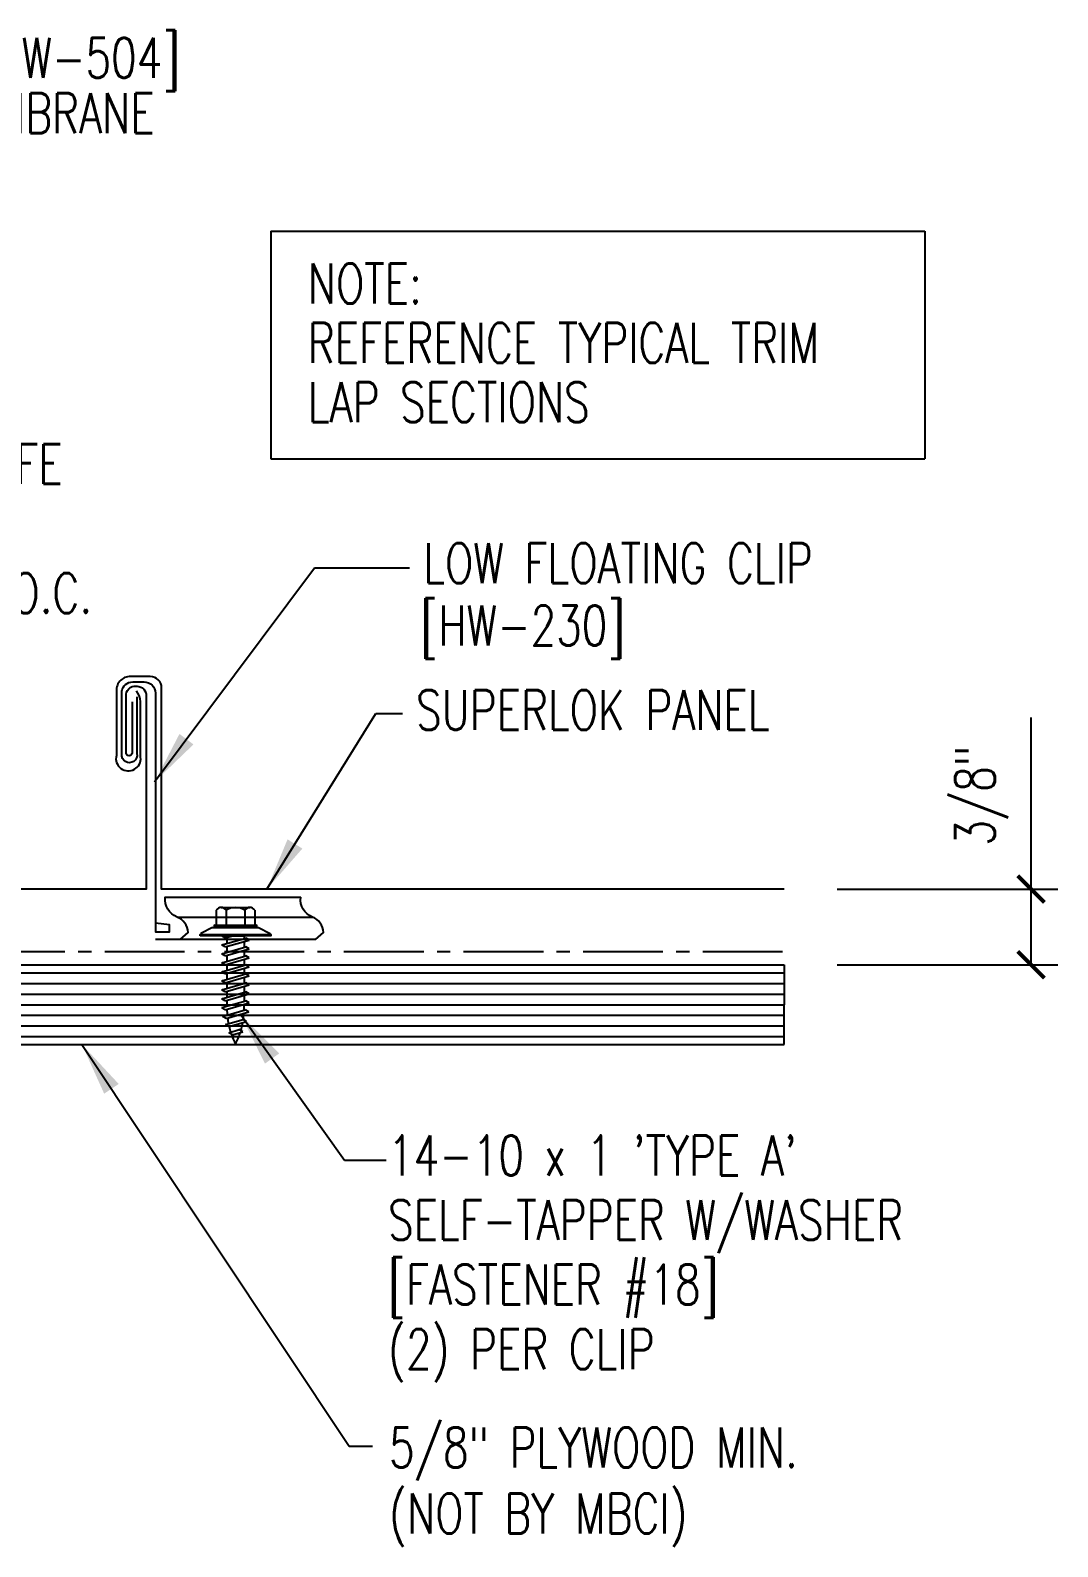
# Model space of a CAD drawing. Header units: inches. Extents: x 2.9 to 43.4, y 16.9 to 36.4.
# Drawn here: x 33.77 to 43.44, y 19.68 to 33.95 of the extents above; entities that cross this region are included whole.
import ezdxf

# ---------------------------------------------------------------- set-up
doc = ezdxf.new("R2010")
doc.units = ezdxf.units.IN
doc.header["$MEASUREMENT"] = 0
doc.linetypes.add('CENTER2', pattern=[1.125, 0.75, -0.125, 0.125, -0.125])
for name, color, linetype in [('BARRIER', 253, 'CENTER2'), ('clip', 5, 'Continuous'), ('DIM', 2, 'Continuous'), ('FASTENER', 9, 'Continuous'), ('PANEL', 11, 'Continuous'), ('TEXT', 2, 'Continuous'), ('WOOD', 3, 'Continuous')]:
    doc.layers.add(name, color=color, linetype=linetype)
doc.styles.add('TEXT1', font='ROMANS.shx', dxfattribs={"width": 0.75, "height": 0.375})
doc.dimstyles.new('DETAIL$7', dxfattribs={"dimscale": 4, "dimtxt": 0.375, "dimasz": 0.125, "dimexe": 0.0625, "dimexo": 0.125, "dimgap": 0.0625, "dimtad": 1, "dimdec": 4, "dimzin": 3, "dimdsep": 46, "dimlunit": 4, "dimtxsty": 'TEXT1', "dimblk": 'ARCHTICK', "dimcen": 0.0625, "dimclrd": 7, "dimclre": 7, "dimclrt": 2, "dimadec": 0, "dimazin": 0, "dimtfac": 0.59375, "dimtdec": 4, "dimtmove": 2, "dimatfit": 3, "dimfxl": 0, "dimfrac": 2, "dimtolj": 1, "dimtzin": 3, "dimarcsym": 0})

# ---------------------------------------------------------------- blocks, each defined once
blk = doc.blocks.new('_ArchTick')
at = {"color": 0, "linetype": 'ByBlock', "const_width": 0.15}
blk.add_lwpolyline([(-0.5, -0.5), (0.5, 0.5)], dxfattribs=at)
blk = doc.blocks.new('FD-F1e')
at = {"layer": 'TEXT', "style": 'TEXT1', "width": 0.75}
for s, p in [('1/4-14 x 1 1/4 LONG-LIFE', (0.0047, -0.0408)), ('SELF-DRILLER W/WASHER', (0.0047, -0.1926)), ('[FASTENER #1E]', (0.0047, -0.3444))]:
    blk.add_text(s, height=0.09375, dxfattribs=at).set_placement(p)
blk.add_attdef('(QUANTITY)', (0.9263, -0.3444), '', height=0.0938, dxfattribs=at)
at = {"layer": 'TEXT', "style": 'TEXT1', "flags": 1}
for tag, p in [('Color', (0.0245, -0.5337)), ('Calc', (0.0245, -0.5337)), ('Opt1', (0.0245, -0.5337)), ('Opt2', (0.0245, -0.5337)), ('Opt3', (0.0245, -0.5337)), ('Description', (0.0245, -0.5337)), ('Multiple', (0.0245, -0.5337)), ('Part', (0.0245, -0.5337)), ('Spare1', (0.0245, -0.7212)), ('Spare2', (0.0245, -0.7212)), ('Spare3', (0.0245, -0.7212)), ('Spare4', (0.0245, -0.7212)), ('Spare5', (0.0245, -0.7212)), ('Spare6', (0.0245, -0.7212)), ('Spare7', (0.0245, -0.7212)), ('Spare8', (0.0245, -0.7212)), ('Spare9', (0.0245, -0.7212)), ('Spare10', (0.0245, -0.7212))]:
    blk.add_attdef(tag, p, '', height=0.0938, dxfattribs=at)
blk = doc.blocks.new('A$C30686E82')
for p, q in [((-2.715, 0.761), (3.437, 0.761)), ((-2.715, 0.761), (-2.715, -1.379)), ((3.437, 0.761), (3.437, -1.379)), ((-2.715, -1.379), (3.437, -1.379))]:
    blk.add_line(p, q)
at = {"layer": 'TEXT', "style": 'TEXT1', "width": 0.75}
for s, p in [('NOTE:', (-2.368, 0.081)), ('REFERENCE TYPICAL TRIM', (-2.368, -0.477)), ('LAP SECTIONS', (-2.368, -1.035))]:
    blk.add_text(s, height=0.375, dxfattribs=at).set_placement(p)
blk = doc.blocks.new('st10')
at = {"layer": 'FASTENER'}
for p, q in [((-0.135, 0.302), (0.135, 0.302)), ((-0.181, 0.276), (-0.181, 0.137)), ((-0.089, 0.276), (-0.089, 0.137)), ((0.089, 0.276), (0.089, 0.137)), ((0.181, 0.276), (0.181, 0.137)), ((-0.217, 0.114), (-0.326, 0.059)), ((-0.326, 0.059), (-0.326, 0.049)), ((-0.326, 0.049), (0.326, 0.049)), ((-0.217, 0.114), (0.217, 0.114)), ((-0.193, 0.137), (0.193, 0.137)), ((-0.193, 0.119), (0.193, 0.119)), ((-0.181, 0.137), (0.181, 0.137)), ((-0.129, 0.035), (-0.124, 0.037)), ((-0.096, 0.017), (-0.129, 0.035)), ((-0.129, -0.049), (0.096, 0.015)), ((-0.124, 0.037), (-0.08, 0.037)), ((-0.096, 0.017), (-0.025, 0.037)), ((-0.08, 0.037), (0.08, 0.037)), ((-0.08, 0.021), (-0.08, -0.035)), ((0.08, 0.037), (0.08, 0.011)), ((0.129, -0.003), (0.096, 0.015)), ((0.217, 0.114), (0.326, 0.059)), ((0.326, 0.059), (0.326, 0.049)), ((-0.096, -0.068), (-0.129, -0.049)), ((-0.129, -0.134), (0.096, -0.069)), ((-0.096, -0.152), (-0.129, -0.134)), ((-0.096, -0.068), (0.129, -0.004)), ((-0.096, -0.152), (0.129, -0.088)), ((-0.08, -0.063), (-0.08, -0.12)), ((0.08, -0.016), (0.08, -0.074)), ((0.08, -0.102), (0.08, -0.158)), ((0.129, -0.088), (0.096, -0.069)), ((-0.129, -0.218), (0.096, -0.154)), ((-0.096, -0.237), (-0.129, -0.218)), ((-0.129, -0.303), (0.096, -0.238)), ((-0.096, -0.237), (0.129, -0.172)), ((-0.096, -0.321), (0.129, -0.257)), ((-0.08, -0.148), (-0.08, -0.204)), ((-0.08, -0.232), (-0.08, -0.288)), ((0.08, -0.186), (0.08, -0.243)), ((0.08, -0.27), (0.08, -0.327)), ((0.129, -0.172), (0.096, -0.154)), ((0.129, -0.257), (0.096, -0.238)), ((-0.096, -0.321), (-0.129, -0.303)), ((-0.129, -0.387), (0.096, -0.323)), ((-0.096, -0.406), (-0.129, -0.387)), ((-0.129, -0.471), (0.096, -0.407)), ((-0.096, -0.406), (0.129, -0.341)), ((-0.096, -0.49), (0.129, -0.426)), ((-0.08, -0.317), (-0.08, -0.373)), ((-0.08, -0.401), (-0.08, -0.457)), ((0.08, -0.355), (0.08, -0.412)), ((0.129, -0.341), (0.096, -0.323)), ((0.129, -0.426), (0.096, -0.407)), ((-0.096, -0.49), (-0.129, -0.471)), ((-0.129, -0.556), (0.096, -0.491)), ((-0.096, -0.575), (-0.129, -0.556)), ((-0.096, -0.575), (0.129, -0.51)), ((-0.08, -0.485), (-0.08, -0.542)), ((-0.08, -0.57), (-0.08, -0.626)), ((0.08, -0.44), (0.08, -0.496)), ((0.08, -0.524), (0.08, -0.58)), ((0.129, -0.51), (0.096, -0.491)), ((-0.129, -0.64), (0.096, -0.576)), ((-0.096, -0.659), (-0.129, -0.64)), ((-0.121, -0.722), (0.092, -0.662)), ((-0.096, -0.659), (0.129, -0.595)), ((-0.088, -0.741), (0.125, -0.68)), ((0.125, -0.68), (0.092, -0.662)), ((0.129, -0.595), (0.096, -0.576)), ((-0.088, -0.741), (-0.121, -0.722)), ((-0.095, -0.799), (0.071, -0.752)), ((-0.061, -0.818), (-0.095, -0.799)), ((-0.063, -0.877), (0.034, -0.847)), ((-0.061, -0.818), (0.104, -0.771)), ((0.068, -0.866), (0.034, -0.847)), ((0.104, -0.771), (0.071, -0.752)), ((-0.029, -0.895), (-0.063, -0.877)), ((-0.029, -0.895), (0.068, -0.866))]:
    blk.add_line(p, q, dxfattribs=at)
blk.add_lwpolyline([(-0.331, 0.037), (-0.331, 0.049), (0.331, 0.049), (0.331, 0.037)], close=True, dxfattribs=at)
for centre, radius, start, end in [((-0.135, 0.25), 0.0527, 29.8754, 150.1246), ((0, 0.138), 0.164, 56.9974, 123.0026), ((0.135, 0.25), 0.0527, 29.8754, 150.1246), ((-0.193, 0.128), 0.00894, 90, 270), ((0.193, 0.128), 0.00894, 270, 90), ((0.676, -0.642), 0.757, 180.9696, 185.1765), ((-0.676, -0.642), 0.757, 351.6648, 356.0901), ((-0.676, -0.642), 0.757, 358.2537, 2.5109), ((0.676, -0.642), 0.757, 187.255, 191.3837), ((0.676, -0.642), 0.757, 193.4363, 197.6723), ((-0.676, -0.642), 0.757, 343.5473, 349.3968), ((0.676, -0.642), 0.757, 199.1495, 206.7351), ((-0.676, -0.642), 0.757, 333.2649, 342.2085)]:
    blk.add_arc(centre, radius, start, end, dxfattribs=at)

msp = doc.modelspace()

# ---------------------------------------------------------------- linework, layer by layer
at = {"color": 7}
for p, q in [((43.18716, 25.86902), (43.18716, 27.48479)), ((41.36343, 25.86902), (43.43716, 25.86902)), ((43.18716, 25.15712), (43.18716, 25.86902)), ((41.36343, 25.15712), (43.43716, 25.15712))]:
    msp.add_line(p, q, dxfattribs=at)
at = {"layer": 'BARRIER'}
msp.add_line((22.09931, 25.28212), (40.86343, 25.28212), dxfattribs=at)
at = {"layer": 'clip'}
msp.add_line((35.15382, 25.60682), (36.42766, 25.60682), dxfattribs=at)
for points in [[(34.77683, 27.67646), (34.77707, 27.14343, -1.16210602), (34.63407, 27.13959), (34.63405, 27.72985, -0.36554649), (34.73784, 27.81853), (34.8433, 27.81853, -0.41421356), (34.94983, 27.71201), (34.94983, 25.4668), (35.08172, 25.4668), (35.08172, 25.53268), (34.94983, 25.54915)], [(35.18399, 25.39413), (35.25739, 25.46167, 0.29781286), (35.15382, 25.60682, -0.34469622), (35.04378, 25.79262), (36.31762, 25.79262)], [(36.45783, 25.39413), (36.53123, 25.46167, 0.29781286), (36.42766, 25.60682, -0.34469622), (36.31762, 25.79262)]]:
    msp.add_lwpolyline(points, format="xyb", dxfattribs=at)
msp.add_lwpolyline([(36.45783, 25.39413), (34.94983, 25.39413)], dxfattribs=at)
at = {"layer": 'PANEL'}
for points in [[(40.86343, 25.86902), (35.00877, 25.86902), (35.00877, 27.76269, 0.41421356), (34.90225, 27.86921), (34.73211, 27.86921, 0.46726582), (34.58319, 27.72961), (34.58319, 27.12603, 1.20090855), (34.81159, 27.11028), (34.81159, 27.6184, 0.10263246), (34.79786, 27.68912), (34.77328, 27.73541)], [(34.73107, 27.63104), (34.73101, 27.15175, -1), (34.67439, 27.15175), (34.67439, 27.63634), (34.67439, 27.68434, -0.46921016), (34.76844, 27.77837), (34.77802, 27.77803, -0.42234564), (34.86495, 27.68434), (34.86495, 25.86902), (23.55221, 25.86902, -0.41421464), (23.47768, 25.94355), (23.47771, 27.76856)]]:
    msp.add_lwpolyline(points, format="xyb", dxfattribs=at)
at = {"layer": 'WOOD', "color": 3, "linetype": 'CONTINUOUS'}
for p, q in [((22.09931, 25.15712), (40.86343, 25.15712)), ((40.86343, 25.15712), (40.86343, 24.78212)), ((40.86343, 24.40712), (40.86343, 24.78212)), ((22.09931, 24.40712), (40.86343, 24.40712))]:
    msp.add_line(p, q, dxfattribs=at)
at = {"layer": 'WOOD', "color": 9, "linetype": 'CONTINUOUS'}
for p, q in [((22.09931, 25.08212), (40.86343, 25.08212)), ((22.09931, 24.98212), (40.86343, 24.98212)), ((22.09931, 24.88212), (40.86343, 24.88212)), ((22.09931, 24.78212), (40.86343, 24.78212)), ((22.09931, 24.68212), (40.86343, 24.68212)), ((22.09931, 24.58212), (40.86343, 24.58212)), ((22.09931, 24.48212), (40.86343, 24.48212))]:
    msp.add_line(p, q, dxfattribs=at)

# ---------------------------------------------------------------- block references
msp.add_blockref('A$C30686E82', (38.75223, 31.29635))
at = {"color": 7, "xscale": 0.25, "yscale": 0.25, "zscale": 0.25}
for p, rotation in [((43.18716, 25.86902), 90), ((43.18716, 25.15712), 270)]:
    msp.add_blockref('_ArchTick', p, dxfattribs=dict(at, rotation=rotation))
at = {"layer": 'DIM', "xscale": 4, "yscale": 4, "zscale": 4}
msp.add_blockref('FD-F1e', (28.50414, 29.8439), dxfattribs=at).add_auto_attribs({'(QUANTITY)': '@ 24" O.C.'})
at = {"layer": 'FASTENER'}
msp.add_blockref('st10', (35.70383, 25.39413), dxfattribs=at)

# ---------------------------------------------------------------- texts
at = {"color": 2, "insert": (42.72252, 26.74803), "char_height": 0.375, "attachment_point": 5, "rotation": 90, "style": 'TEXT1'}
msp.add_mtext('\\A1;3/8"', dxfattribs=at)
at = {"layer": 'TEXT', "style": 'TEXT1', "width": 0.75}
for s, p in [('TRI-BEAD TAPE SEALER [HW-504]', (28.60382, 33.50056)), ('EA. SIDE OF FLEXIBLE MEMBRANE', (28.60382, 32.9807)), ('LOW FLOATING CLIP', (37.46963, 28.748)), ('[HW-230]', (37.44243, 28.16052)), ('SUPERLOK PANEL', (37.40124, 27.3664)), ("14-10 x 1 'TYPE A'", (37.13831, 23.17664)), ('SELF-TAPPER W/WASHER', (37.13831, 22.5695)), ('[FASTENER #18]', (37.13831, 21.96235)), ('(2) PER CLIP', (37.13831, 21.35521)), ('5/8" PLYWOOD MIN.', (37.14857, 20.4303)), ('(NOT BY MBCI)', (37.14857, 19.80909))]:
    msp.add_text(s, height=0.375, dxfattribs=at).set_placement(p)

# ---------------------------------------------------------------- leaders
for points in [[(34.94325, 26.87872), (36.44634, 28.89018), (37.33999, 28.89018)], [(35.99962, 25.86902), (37.02404, 27.52133), (37.2747, 27.52133)], [(35.75703, 24.68212), (36.72994, 23.32031), (37.1218, 23.32031)], [(34.25971, 24.40712), (36.77449, 20.63077), (36.99317, 20.63077)]]:
    msp.add_leader(points, dimstyle='DETAIL$7')

doc.saveas('drawing.dxf')
